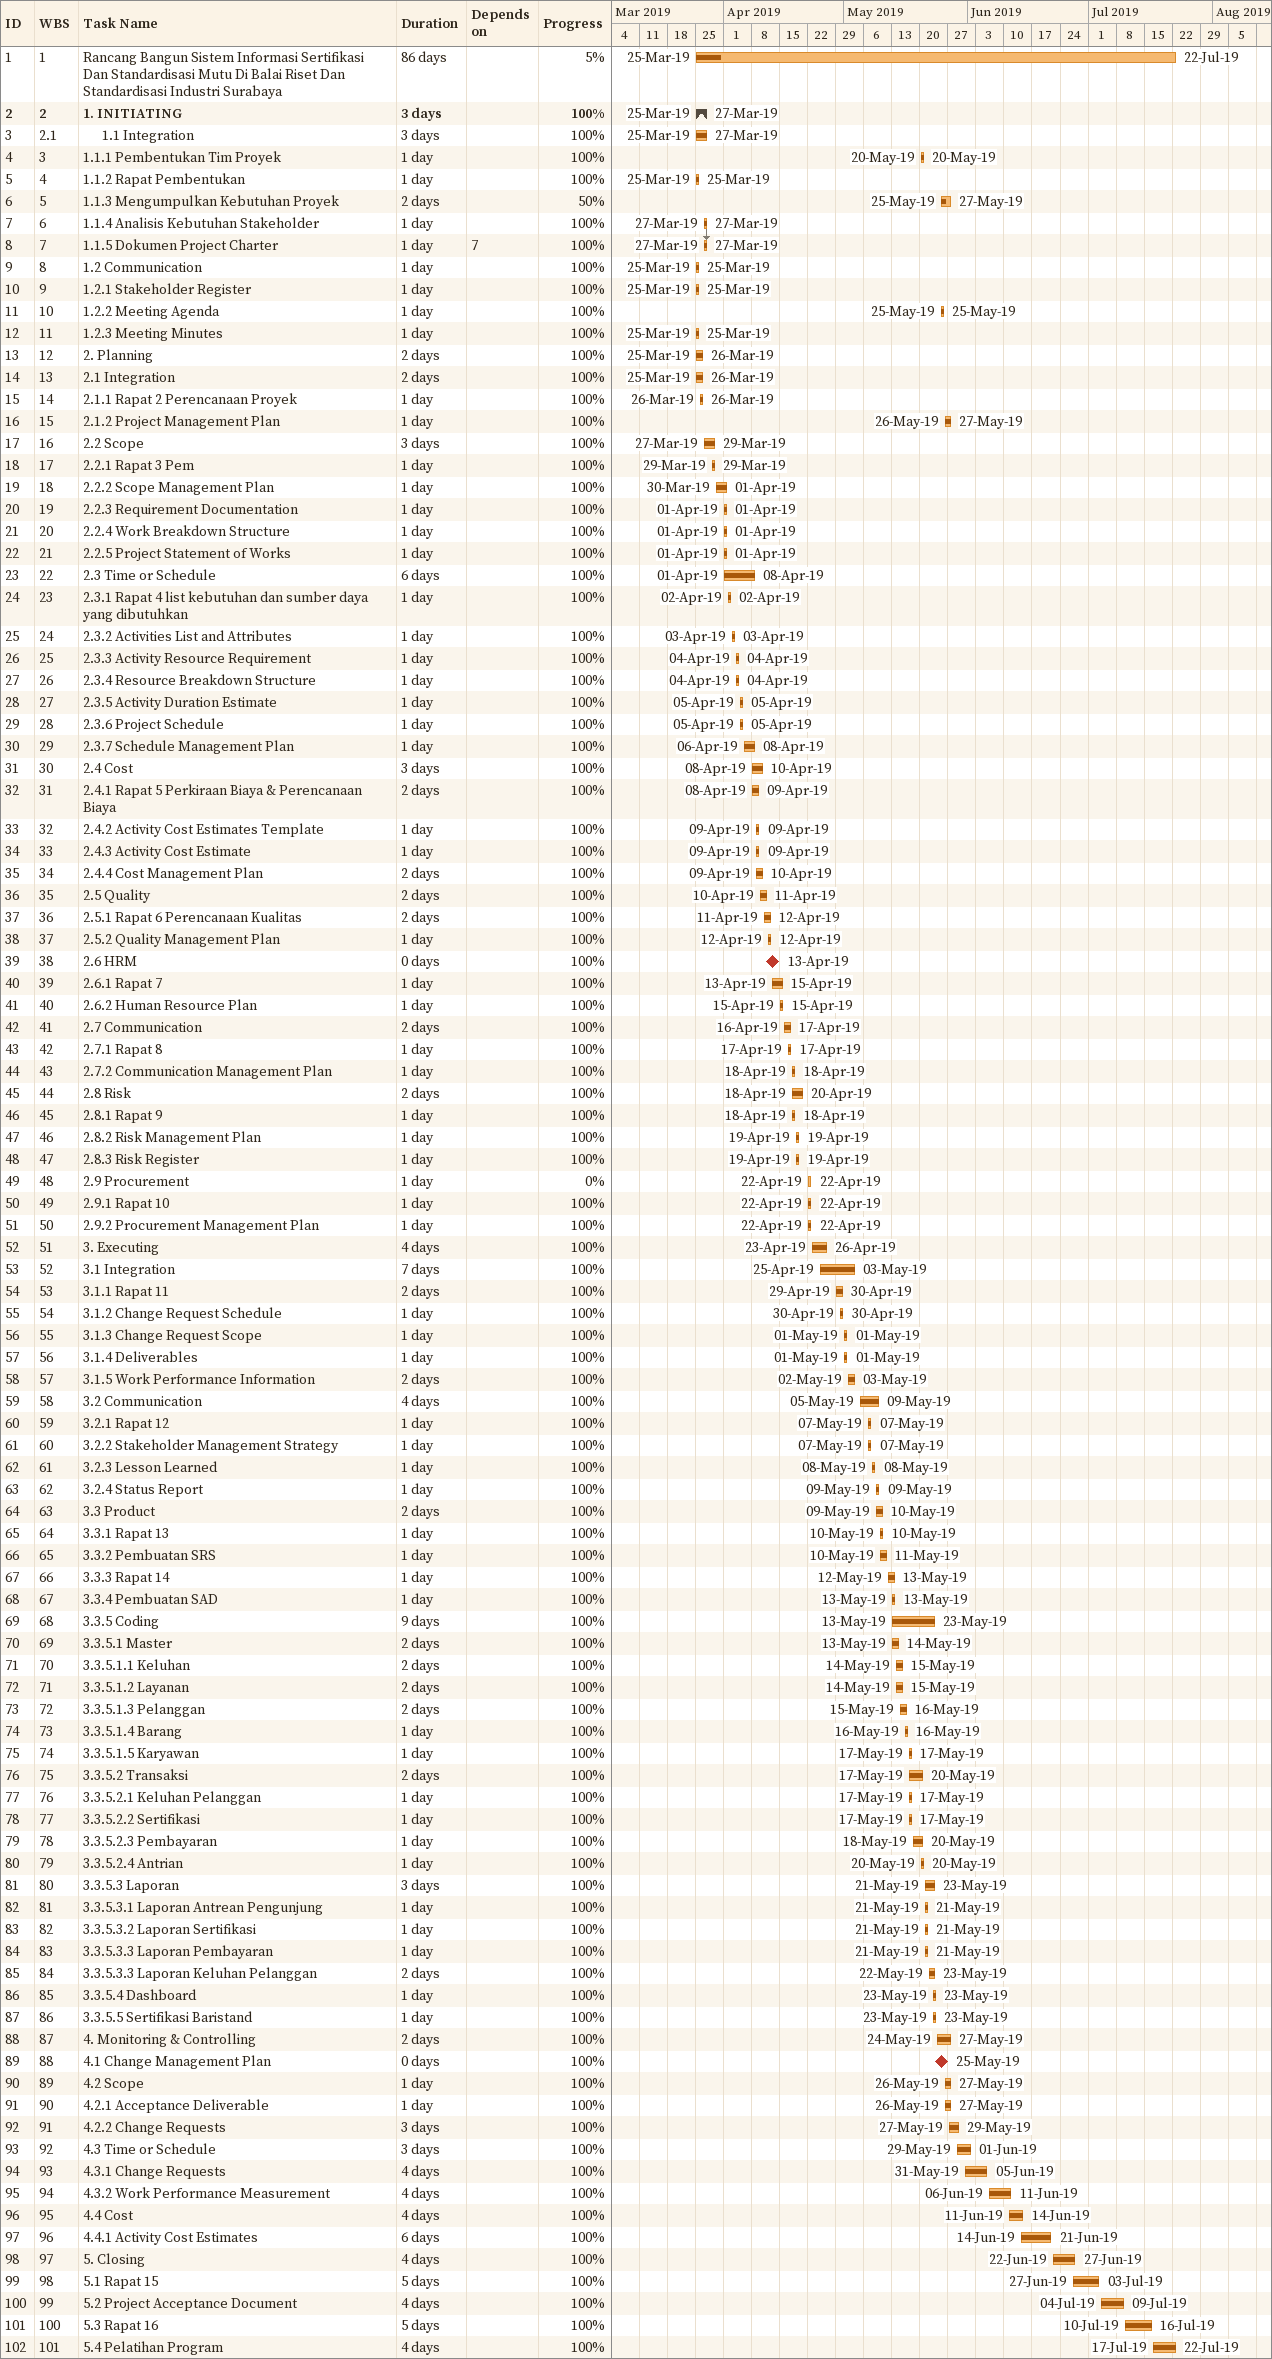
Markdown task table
| ID | WBS | Task | Duration | Start | Finish | Predecessors | % complete |
|---|---|---|---|---|---|---|---|
| 1 | 1 | Rancang Bangun Sistem Informasi Sertifikasi Dan Standardisasi Mutu Di Balai Riset Dan Standardisasi Industri Surabaya | 86d | 2019-03-25 | 2019-07-22 |  | 5 |
| 2 | 2 | **1. INITIATING** | 3d | 2019-03-25 | 2019-03-27 |  | 100 |
| 3 | 2.1 | 1.1 Integration | 3d | 2019-03-25 | 2019-03-27 |  | 100 |
| 4 | 3 | 1.1.1 Pembentukan Tim Proyek | 1d | 2019-05-20 | 2019-05-20 |  | 100 |
| 5 | 4 | 1.1.2 Rapat Pembentukan | 1d | 2019-03-25 | 2019-03-25 |  | 100 |
| 6 | 5 | 1.1.3 Mengumpulkan Kebutuhan Proyek | 2d | 2019-05-25 | 2019-05-27 |  | 50 |
| 7 | 6 | 1.1.4 Analisis Kebutuhan Stakeholder | 1d | 2019-03-27 | 2019-03-27 |  | 100 |
| 8 | 7 | 1.1.5 Dokumen Project Charter | 1d | 2019-03-27 | 2019-03-27 | 7 | 100 |
| 9 | 8 | 1.2 Communication | 1d | 2019-03-25 | 2019-03-25 |  | 100 |
| 10 | 9 | 1.2.1 Stakeholder Register | 1d | 2019-03-25 | 2019-03-25 |  | 100 |
| 11 | 10 | 1.2.2 Meeting Agenda | 1d | 2019-05-25 | 2019-05-25 |  | 100 |
| 12 | 11 | 1.2.3 Meeting Minutes | 1d | 2019-03-25 | 2019-03-25 |  | 100 |
| 13 | 12 | 2. Planning | 2d | 2019-03-25 | 2019-03-26 |  | 100 |
| 14 | 13 | 2.1 Integration | 2d | 2019-03-25 | 2019-03-26 |  | 100 |
| 15 | 14 | 2.1.1 Rapat 2 Perencanaan Proyek | 1d | 2019-03-26 | 2019-03-26 |  | 100 |
| 16 | 15 | 2.1.2 Project Management Plan | 1d | 2019-05-26 | 2019-05-27 |  | 100 |
| 17 | 16 | 2.2 Scope | 3d | 2019-03-27 | 2019-03-29 |  | 100 |
| 18 | 17 | 2.2.1 Rapat 3 Pem | 1d | 2019-03-29 | 2019-03-29 |  | 100 |
| 19 | 18 | 2.2.2 Scope Management Plan | 1d | 2019-03-30 | 2019-04-01 |  | 100 |
| 20 | 19 | 2.2.3 Requirement Documentation | 1d | 2019-04-01 | 2019-04-01 |  | 100 |
| 21 | 20 | 2.2.4 Work Breakdown Structure | 1d | 2019-04-01 | 2019-04-01 |  | 100 |
| 22 | 21 | 2.2.5 Project Statement of Works | 1d | 2019-04-01 | 2019-04-01 |  | 100 |
| 23 | 22 | 2.3 Time or Schedule | 6d | 2019-04-01 | 2019-04-08 |  | 100 |
| 24 | 23 | 2.3.1 Rapat 4 list kebutuhan dan sumber daya yang dibutuhkan | 1d | 2019-04-02 | 2019-04-02 |  | 100 |
| 25 | 24 | 2.3.2 Activities List and Attributes | 1d | 2019-04-03 | 2019-04-03 |  | 100 |
| 26 | 25 | 2.3.3 Activity Resource Requirement | 1d | 2019-04-04 | 2019-04-04 |  | 100 |
| 27 | 26 | 2.3.4 Resource Breakdown Structure | 1d | 2019-04-04 | 2019-04-04 |  | 100 |
| 28 | 27 | 2.3.5 Activity Duration Estimate | 1d | 2019-04-05 | 2019-04-05 |  | 100 |
| 29 | 28 | 2.3.6 Project Schedule | 1d | 2019-04-05 | 2019-04-05 |  | 100 |
| 30 | 29 | 2.3.7 Schedule Management Plan | 1d | 2019-04-06 | 2019-04-08 |  | 100 |
| 31 | 30 | 2.4 Cost | 3d | 2019-04-08 | 2019-04-10 |  | 100 |
| 32 | 31 | 2.4.1 Rapat 5 Perkiraan Biaya & Perencanaan Biaya | 2d | 2019-04-08 | 2019-04-09 |  | 100 |
| 33 | 32 | 2.4.2 Activity Cost Estimates Template | 1d | 2019-04-09 | 2019-04-09 |  | 100 |
| 34 | 33 | 2.4.3 Activity Cost Estimate | 1d | 2019-04-09 | 2019-04-09 |  | 100 |
| 35 | 34 | 2.4.4 Cost Management Plan | 2d | 2019-04-09 | 2019-04-10 |  | 100 |
| 36 | 35 | 2.5 Quality | 2d | 2019-04-10 | 2019-04-11 |  | 100 |
| 37 | 36 | 2.5.1 Rapat 6 Perencanaan Kualitas | 2d | 2019-04-11 | 2019-04-12 |  | 100 |
| 38 | 37 | 2.5.2 Quality Management Plan | 1d | 2019-04-12 | 2019-04-12 |  | 100 |
| 39 | 38 | 2.6 HRM | 0d | 2019-04-13 | 2019-04-13 |  | 100 |
| 40 | 39 | 2.6.1 Rapat 7 | 1d | 2019-04-13 | 2019-04-15 |  | 100 |
| 41 | 40 | 2.6.2 Human Resource Plan | 1d | 2019-04-15 | 2019-04-15 |  | 100 |
| 42 | 41 | 2.7 Communication | 2d | 2019-04-16 | 2019-04-17 |  | 100 |
| 43 | 42 | 2.7.1 Rapat 8 | 1d | 2019-04-17 | 2019-04-17 |  | 100 |
| 44 | 43 | 2.7.2 Communication Management Plan | 1d | 2019-04-18 | 2019-04-18 |  | 100 |
| 45 | 44 | 2.8 Risk | 2d | 2019-04-18 | 2019-04-20 |  | 100 |
| 46 | 45 | 2.8.1 Rapat 9 | 1d | 2019-04-18 | 2019-04-18 |  | 100 |
| 47 | 46 | 2.8.2 Risk Management Plan | 1d | 2019-04-19 | 2019-04-19 |  | 100 |
| 48 | 47 | 2.8.3 Risk Register | 1d | 2019-04-19 | 2019-04-19 |  | 100 |
| 49 | 48 | 2.9 Procurement | 1d | 2019-04-22 | 2019-04-22 |  | 0 |
| 50 | 49 | 2.9.1 Rapat 10 | 1d | 2019-04-22 | 2019-04-22 |  | 100 |
| 51 | 50 | 2.9.2 Procurement Management Plan | 1d | 2019-04-22 | 2019-04-22 |  | 100 |
| 52 | 51 | 3. Executing | 4d | 2019-04-23 | 2019-04-26 |  | 100 |
| 53 | 52 | 3.1 Integration | 7d | 2019-04-25 | 2019-05-03 |  | 100 |
| 54 | 53 | 3.1.1 Rapat 11 | 2d | 2019-04-29 | 2019-04-30 |  | 100 |
| 55 | 54 | 3.1.2 Change Request Schedule | 1d | 2019-04-30 | 2019-04-30 |  | 100 |
| 56 | 55 | 3.1.3 Change Request Scope | 1d | 2019-05-01 | 2019-05-01 |  | 100 |
| 57 | 56 | 3.1.4 Deliverables | 1d | 2019-05-01 | 2019-05-01 |  | 100 |
| 58 | 57 | 3.1.5 Work Performance Information | 2d | 2019-05-02 | 2019-05-03 |  | 100 |
| 59 | 58 | 3.2 Communication | 4d | 2019-05-05 | 2019-05-09 |  | 100 |
| 60 | 59 | 3.2.1 Rapat 12 | 1d | 2019-05-07 | 2019-05-07 |  | 100 |
| 61 | 60 | 3.2.2 Stakeholder Management Strategy | 1d | 2019-05-07 | 2019-05-07 |  | 100 |
| 62 | 61 | 3.2.3 Lesson Learned | 1d | 2019-05-08 | 2019-05-08 |  | 100 |
| 63 | 62 | 3.2.4 Status Report | 1d | 2019-05-09 | 2019-05-09 |  | 100 |
| 64 | 63 | 3.3 Product | 2d | 2019-05-09 | 2019-05-10 |  | 100 |
| 65 | 64 | 3.3.1 Rapat 13 | 1d | 2019-05-10 | 2019-05-10 |  | 100 |
| 66 | 65 | 3.3.2 Pembuatan SRS | 1d | 2019-05-10 | 2019-05-11 |  | 100 |
| 67 | 66 | 3.3.3 Rapat 14 | 1d | 2019-05-12 | 2019-05-13 |  | 100 |
| 68 | 67 | 3.3.4 Pembuatan SAD | 1d | 2019-05-13 | 2019-05-13 |  | 100 |
| 69 | 68 | 3.3.5 Coding | 9d | 2019-05-13 | 2019-05-23 |  | 100 |
| 70 | 69 | 3.3.5.1 Master | 2d | 2019-05-13 | 2019-05-14 |  | 100 |
| 71 | 70 | 3.3.5.1.1 Keluhan | 2d | 2019-05-14 | 2019-05-15 |  | 100 |
| 72 | 71 | 3.3.5.1.2 Layanan | 2d | 2019-05-14 | 2019-05-15 |  | 100 |
| 73 | 72 | 3.3.5.1.3 Pelanggan | 2d | 2019-05-15 | 2019-05-16 |  | 100 |
| 74 | 73 | 3.3.5.1.4 Barang | 1d | 2019-05-16 | 2019-05-16 |  | 100 |
| 75 | 74 | 3.3.5.1.5 Karyawan | 1d | 2019-05-17 | 2019-05-17 |  | 100 |
| 76 | 75 | 3.3.5.2 Transaksi | 2d | 2019-05-17 | 2019-05-20 |  | 100 |
| 77 | 76 | 3.3.5.2.1 Keluhan Pelanggan | 1d | 2019-05-17 | 2019-05-17 |  | 100 |
| 78 | 77 | 3.3.5.2.2 Sertifikasi | 1d | 2019-05-17 | 2019-05-17 |  | 100 |
| 79 | 78 | 3.3.5.2.3 Pembayaran | 1d | 2019-05-18 | 2019-05-20 |  | 100 |
| 80 | 79 | 3.3.5.2.4 Antrian | 1d | 2019-05-20 | 2019-05-20 |  | 100 |
| 81 | 80 | 3.3.5.3 Laporan | 3d | 2019-05-21 | 2019-05-23 |  | 100 |
| 82 | 81 | 3.3.5.3.1 Laporan Antrean Pengunjung | 1d | 2019-05-21 | 2019-05-21 |  | 100 |
| 83 | 82 | 3.3.5.3.2 Laporan Sertifikasi | 1d | 2019-05-21 | 2019-05-21 |  | 100 |
| 84 | 83 | 3.3.5.3.3 Laporan Pembayaran | 1d | 2019-05-21 | 2019-05-21 |  | 100 |
| 85 | 84 | 3.3.5.3.3 Laporan Keluhan Pelanggan | 2d | 2019-05-22 | 2019-05-23 |  | 100 |
| 86 | 85 | 3.3.5.4 Dashboard | 1d | 2019-05-23 | 2019-05-23 |  | 100 |
| 87 | 86 | 3.3.5.5 Sertifikasi Baristand | 1d | 2019-05-23 | 2019-05-23 |  | 100 |
| 88 | 87 | 4. Monitoring & Controlling | 2d | 2019-05-24 | 2019-05-27 |  | 100 |
| 89 | 88 | 4.1 Change Management Plan | 0d | 2019-05-25 | 2019-05-25 |  | 100 |
| 90 | 89 | 4.2 Scope | 1d | 2019-05-26 | 2019-05-27 |  | 100 |
| 91 | 90 | 4.2.1 Acceptance Deliverable | 1d | 2019-05-26 | 2019-05-27 |  | 100 |
| 92 | 91 | 4.2.2 Change Requests | 3d | 2019-05-27 | 2019-05-29 |  | 100 |
| 93 | 92 | 4.3 Time or Schedule | 3d | 2019-05-29 | 2019-06-01 |  | 100 |
| 94 | 93 | 4.3.1 Change Requests | 4d | 2019-05-31 | 2019-06-05 |  | 100 |
| 95 | 94 | 4.3.2 Work Performance Measurement | 4d | 2019-06-06 | 2019-06-11 |  | 100 |
| 96 | 95 | 4.4 Cost | 4d | 2019-06-11 | 2019-06-14 |  | 100 |
| 97 | 96 | 4.4.1 Activity Cost Estimates | 6d | 2019-06-14 | 2019-06-21 |  | 100 |
| 98 | 97 | 5. Closing | 4d | 2019-06-22 | 2019-06-27 |  | 100 |
| 99 | 98 | 5.1 Rapat 15 | 5d | 2019-06-27 | 2019-07-03 |  | 100 |
| 100 | 99 | 5.2 Project Acceptance Document | 4d | 2019-07-04 | 2019-07-09 |  | 100 |
| 101 | 100 | 5.3 Rapat 16 | 5d | 2019-07-10 | 2019-07-16 |  | 100 |
| 102 | 101 | 5.4 Pelatihan Program | 4d | 2019-07-17 | 2019-07-22 |  | 100 |
